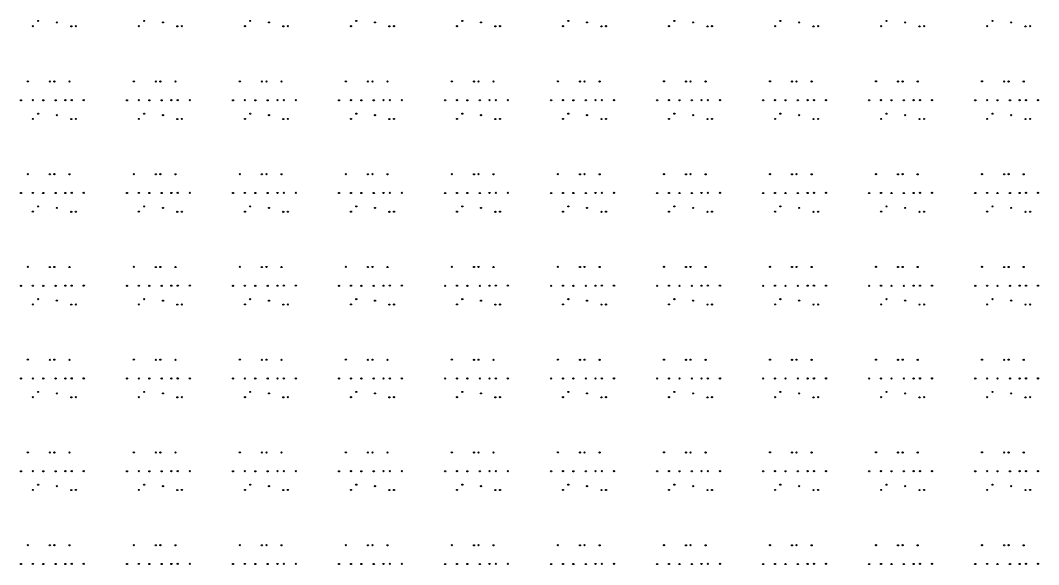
# Model space of a CAD drawing. Extents: x 50 to 173, y 50 to 173.
# Drawn here: x 53.8 to 110, y 80.4 to 110.5 of the extents above; entities that cross this region are included whole.
import ezdxf

# ---------------------------------------------------------------- set-up
doc = ezdxf.new("R2010")
doc.units = 0

msp = doc.modelspace()

# ---------------------------------------------------------------- linework, layer by layer
at = {"layer": 'PET'}
for centre in [(54.808, 110.457), (55.841, 110.375), (60.661, 110.457), (61.695, 110.375), (66.515, 110.457), (67.548, 110.375), (72.369, 110.457), (73.402, 110.375), (78.222, 110.457), (79.256, 110.375), (84.076, 110.457), (85.109, 110.375), (89.93, 110.457), (90.963, 110.375), (95.783, 110.457), (96.816, 110.375), (101.637, 110.457), (102.67, 110.375), (107.491, 110.457), (108.524, 110.375), (54.515, 110.168), (56.634, 110.158), (56.887, 110.167), (60.368, 110.168), (62.488, 110.158), (62.741, 110.167), (66.222, 110.168), (68.341, 110.158), (68.594, 110.167), (72.076, 110.168), (74.195, 110.158), (74.448, 110.167), (77.929, 110.168), (80.049, 110.158), (80.302, 110.167), (83.783, 110.168), (85.902, 110.158), (86.155, 110.167), (89.637, 110.168), (91.756, 110.158), (92.009, 110.167), (95.49, 110.168), (97.61, 110.158), (97.863, 110.167), (101.344, 110.168), (103.463, 110.158), (103.716, 110.167), (107.198, 110.168), (109.317, 110.158), (109.57, 110.167), (54.233, 107.118), (55.45, 107.111), (55.702, 107.115), (56.534, 107.111), (60.086, 107.118), (61.304, 107.111), (61.555, 107.115), (62.387, 107.111), (65.94, 107.118), (67.157, 107.111), (67.409, 107.115), (68.241, 107.111), (71.794, 107.118), (73.011, 107.111), (73.263, 107.115), (74.095, 107.111), (77.647, 107.118), (78.865, 107.111), (79.116, 107.115), (79.948, 107.111), (83.501, 107.118), (84.718, 107.111), (84.97, 107.115), (85.802, 107.111), (89.354, 107.118), (90.572, 107.111), (90.824, 107.115), (91.656, 107.111), (95.208, 107.118), (96.426, 107.111), (96.677, 107.115), (97.509, 107.111), (101.062, 107.118), (102.279, 107.111), (102.531, 107.115), (103.363, 107.111), (106.915, 107.118), (108.133, 107.111), (108.385, 107.115), (109.217, 107.111), (53.857, 106.074), (54.513, 106.078), (55.087, 106.074), (55.772, 106.074), (56.309, 106.078), (56.658, 106.082), (57.323, 106.082), (59.711, 106.074), (60.366, 106.078), (60.941, 106.074), (61.626, 106.074), (62.163, 106.078), (62.512, 106.082), (63.177, 106.082), (65.564, 106.074), (66.22, 106.078), (66.795, 106.074), (67.479, 106.074), (68.016, 106.078), (68.366, 106.082), (69.031, 106.082), (71.418, 106.074), (72.074, 106.078), (72.648, 106.074), (73.333, 106.074), (73.87, 106.078), (74.219, 106.082), (74.884, 106.082), (77.272, 106.074), (77.927, 106.078), (78.502, 106.074), (79.187, 106.074), (79.724, 106.078), (80.073, 106.082), (80.738, 106.082), (83.125, 106.074), (83.781, 106.078), (84.356, 106.074), (85.04, 106.074), (85.577, 106.078), (85.927, 106.082), (86.592, 106.082), (88.979, 106.074), (89.635, 106.078), (90.209, 106.074), (90.894, 106.074), (91.431, 106.078), (91.78, 106.082), (92.445, 106.082), (94.833, 106.074), (95.488, 106.078), (96.063, 106.074), (96.748, 106.074), (97.285, 106.078), (97.634, 106.082), (98.299, 106.082), (100.686, 106.074), (101.342, 106.078), (101.917, 106.074), (102.601, 106.074), (103.138, 106.078), (103.488, 106.082), (104.153, 106.082), (106.54, 106.074), (107.196, 106.078), (107.77, 106.074), (108.455, 106.074), (108.992, 106.078), (109.341, 106.082), (110.006, 106.082), (54.808, 105.335), (55.841, 105.253), (60.661, 105.335), (61.695, 105.253), (66.515, 105.335), (67.548, 105.253), (72.369, 105.335), (73.402, 105.253), (78.222, 105.335), (79.256, 105.253), (84.076, 105.335), (85.109, 105.253), (89.93, 105.335), (90.963, 105.253), (95.783, 105.335), (96.816, 105.253), (101.637, 105.335), (102.67, 105.253), (107.491, 105.335), (108.524, 105.253), (54.515, 105.046), (56.634, 105.036), (56.887, 105.045), (60.368, 105.046), (62.488, 105.036), (62.741, 105.045), (66.222, 105.046), (68.341, 105.036), (68.594, 105.045), (72.076, 105.046), (74.195, 105.036), (74.448, 105.045), (77.929, 105.046), (80.049, 105.036), (80.302, 105.045), (83.783, 105.046), (85.902, 105.036), (86.155, 105.045), (89.637, 105.046), (91.756, 105.036), (92.009, 105.045), (95.49, 105.046), (97.61, 105.036), (97.863, 105.045), (101.344, 105.046), (103.463, 105.036), (103.716, 105.045), (107.198, 105.046), (109.317, 105.036), (109.57, 105.045), (54.233, 101.996), (55.45, 101.989), (55.702, 101.993), (56.534, 101.989), (60.086, 101.996), (61.304, 101.989), (61.555, 101.993), (62.387, 101.989), (65.94, 101.996), (67.157, 101.989), (67.409, 101.993), (68.241, 101.989), (71.794, 101.996), (73.011, 101.989), (73.263, 101.993), (74.095, 101.989), (77.647, 101.996), (78.865, 101.989), (79.116, 101.993), (79.948, 101.989), (83.501, 101.996), (84.718, 101.989), (84.97, 101.993), (85.802, 101.989), (89.354, 101.996), (90.572, 101.989), (90.824, 101.993), (91.656, 101.989), (95.208, 101.996), (96.426, 101.989), (96.677, 101.993), (97.509, 101.989), (101.062, 101.996), (102.279, 101.989), (102.531, 101.993), (103.363, 101.989), (106.915, 101.996), (108.133, 101.989), (108.385, 101.993), (109.217, 101.989), (53.857, 100.952), (54.513, 100.956), (55.087, 100.952), (55.772, 100.952), (56.309, 100.956), (56.658, 100.96), (57.323, 100.96), (59.711, 100.952), (60.366, 100.956), (60.941, 100.952), (61.626, 100.952), (62.163, 100.956), (62.512, 100.96), (63.177, 100.96), (65.564, 100.952), (66.22, 100.956), (66.795, 100.952), (67.479, 100.952), (68.016, 100.956), (68.366, 100.96), (69.031, 100.96), (71.418, 100.952), (72.074, 100.956), (72.648, 100.952), (73.333, 100.952), (73.87, 100.956), (74.219, 100.96), (74.884, 100.96), (77.272, 100.952), (77.927, 100.956), (78.502, 100.952), (79.187, 100.952), (79.724, 100.956), (80.073, 100.96), (80.738, 100.96), (83.125, 100.952), (83.781, 100.956), (84.356, 100.952), (85.04, 100.952), (85.577, 100.956), (85.927, 100.96), (86.592, 100.96), (88.979, 100.952), (89.635, 100.956), (90.209, 100.952), (90.894, 100.952), (91.431, 100.956), (91.78, 100.96), (92.445, 100.96), (94.833, 100.952), (95.488, 100.956), (96.063, 100.952), (96.748, 100.952), (97.285, 100.956), (97.634, 100.96), (98.299, 100.96), (100.686, 100.952), (101.342, 100.956), (101.917, 100.952), (102.601, 100.952), (103.138, 100.956), (103.488, 100.96), (104.153, 100.96), (106.54, 100.952), (107.196, 100.956), (107.77, 100.952), (108.455, 100.952), (108.992, 100.956), (109.341, 100.96), (110.006, 100.96), (54.808, 100.213), (55.841, 100.131), (60.661, 100.213), (61.695, 100.131), (66.515, 100.213), (67.548, 100.131), (72.369, 100.213), (73.402, 100.131), (78.222, 100.213), (79.256, 100.131), (84.076, 100.213), (85.109, 100.131), (89.93, 100.213), (90.963, 100.131), (95.783, 100.213), (96.816, 100.131), (101.637, 100.213), (102.67, 100.131), (107.491, 100.213), (108.524, 100.131), (54.515, 99.924), (56.634, 99.914), (56.887, 99.923), (60.368, 99.924), (62.488, 99.914), (62.741, 99.923), (66.222, 99.924), (68.341, 99.914), (68.594, 99.923), (72.076, 99.924), (74.195, 99.914), (74.448, 99.923), (77.929, 99.924), (80.049, 99.914), (80.302, 99.923), (83.783, 99.924), (85.902, 99.914), (86.155, 99.923), (89.637, 99.924), (91.756, 99.914), (92.009, 99.923), (95.49, 99.924), (97.61, 99.914), (97.863, 99.923), (101.344, 99.924), (103.463, 99.914), (103.716, 99.923), (107.198, 99.924), (109.317, 99.914), (109.57, 99.923), (54.233, 96.874), (55.45, 96.867), (55.702, 96.871), (56.534, 96.867), (60.086, 96.874), (61.304, 96.867), (61.555, 96.871), (62.387, 96.867), (65.94, 96.874), (67.157, 96.867), (67.409, 96.871), (68.241, 96.867), (71.794, 96.874), (73.011, 96.867), (73.263, 96.871), (74.095, 96.867), (77.647, 96.874), (78.865, 96.867), (79.116, 96.871), (79.948, 96.867), (83.501, 96.874), (84.718, 96.867), (84.97, 96.871), (85.802, 96.867), (89.354, 96.874), (90.572, 96.867), (90.824, 96.871), (91.656, 96.867), (95.208, 96.874), (96.426, 96.867), (96.677, 96.871), (97.509, 96.867), (101.062, 96.874), (102.279, 96.867), (102.531, 96.871), (103.363, 96.867), (106.915, 96.874), (108.133, 96.867), (108.385, 96.871), (109.217, 96.867), (53.857, 95.83), (54.513, 95.834), (55.087, 95.83), (55.772, 95.83), (56.309, 95.834), (56.658, 95.838), (57.323, 95.838), (59.711, 95.83), (60.366, 95.834), (60.941, 95.83), (61.626, 95.83), (62.163, 95.834), (62.512, 95.838), (63.177, 95.838), (65.564, 95.83), (66.22, 95.834), (66.795, 95.83), (67.479, 95.83), (68.016, 95.834), (68.366, 95.838), (69.031, 95.838), (71.418, 95.83), (72.074, 95.834), (72.648, 95.83), (73.333, 95.83), (73.87, 95.834), (74.219, 95.838), (74.884, 95.838), (77.272, 95.83), (77.927, 95.834), (78.502, 95.83), (79.187, 95.83), (79.724, 95.834), (80.073, 95.838), (80.738, 95.838), (83.125, 95.83), (83.781, 95.834), (84.356, 95.83), (85.04, 95.83), (85.577, 95.834), (85.927, 95.838), (86.592, 95.838), (88.979, 95.83), (89.635, 95.834), (90.209, 95.83), (90.894, 95.83), (91.431, 95.834), (91.78, 95.838), (92.445, 95.838), (94.833, 95.83), (95.488, 95.834), (96.063, 95.83), (96.748, 95.83), (97.285, 95.834), (97.634, 95.838), (98.299, 95.838), (100.686, 95.83), (101.342, 95.834), (101.917, 95.83), (102.601, 95.83), (103.138, 95.834), (103.488, 95.838), (104.153, 95.838), (106.54, 95.83), (107.196, 95.834), (107.77, 95.83), (108.455, 95.83), (108.992, 95.834), (109.341, 95.838), (110.006, 95.838), (54.808, 95.091), (55.841, 95.009), (60.661, 95.091), (61.695, 95.009), (66.515, 95.091), (67.548, 95.009), (72.369, 95.091), (73.402, 95.009), (78.222, 95.091), (79.256, 95.009), (84.076, 95.091), (85.109, 95.009), (89.93, 95.091), (90.963, 95.009), (95.783, 95.091), (96.816, 95.009), (101.637, 95.091), (102.67, 95.009), (107.491, 95.091), (108.524, 95.009), (54.515, 94.802), (56.634, 94.792), (56.887, 94.801), (60.368, 94.802), (62.488, 94.792), (62.741, 94.801), (66.222, 94.802), (68.341, 94.792), (68.594, 94.801), (72.076, 94.802), (74.195, 94.792), (74.448, 94.801), (77.929, 94.802), (80.049, 94.792), (80.302, 94.801), (83.783, 94.802), (85.902, 94.792), (86.155, 94.801), (89.637, 94.802), (91.756, 94.792), (92.009, 94.801), (95.49, 94.802), (97.61, 94.792), (97.863, 94.801), (101.344, 94.802), (103.463, 94.792), (103.716, 94.801), (107.198, 94.802), (109.317, 94.792), (109.57, 94.801), (54.233, 91.752), (55.45, 91.745), (55.702, 91.749), (56.534, 91.745), (60.086, 91.752), (61.304, 91.745), (61.555, 91.749), (62.387, 91.745), (65.94, 91.752), (67.157, 91.745), (67.409, 91.749), (68.241, 91.745), (71.794, 91.752), (73.011, 91.745), (73.263, 91.749), (74.095, 91.745), (77.647, 91.752), (78.865, 91.745), (79.116, 91.749), (79.948, 91.745), (83.501, 91.752), (84.718, 91.745), (84.97, 91.749), (85.802, 91.745), (89.354, 91.752), (90.572, 91.745), (90.824, 91.749), (91.656, 91.745), (95.208, 91.752), (96.426, 91.745), (96.677, 91.749), (97.509, 91.745), (101.062, 91.752), (102.279, 91.745), (102.531, 91.749), (103.363, 91.745), (106.915, 91.752), (108.133, 91.745), (108.385, 91.749), (109.217, 91.745), (53.857, 90.708), (54.513, 90.712), (55.087, 90.708), (55.772, 90.708), (56.309, 90.712), (56.658, 90.716), (57.323, 90.716), (59.711, 90.708), (60.366, 90.712), (60.941, 90.708), (61.626, 90.708), (62.163, 90.712), (62.512, 90.716), (63.177, 90.716), (65.564, 90.708), (66.22, 90.712), (66.795, 90.708), (67.479, 90.708), (68.016, 90.712), (68.366, 90.716), (69.031, 90.716), (71.418, 90.708), (72.074, 90.712), (72.648, 90.708), (73.333, 90.708), (73.87, 90.712), (74.219, 90.716), (74.884, 90.716), (77.272, 90.708), (77.927, 90.712), (78.502, 90.708), (79.187, 90.708), (79.724, 90.712), (80.073, 90.716), (80.738, 90.716), (83.125, 90.708), (83.781, 90.712), (84.356, 90.708), (85.04, 90.708), (85.577, 90.712), (85.927, 90.716), (86.592, 90.716), (88.979, 90.708), (89.635, 90.712), (90.209, 90.708), (90.894, 90.708), (91.431, 90.712), (91.78, 90.716), (92.445, 90.716), (94.833, 90.708), (95.488, 90.712), (96.063, 90.708), (96.748, 90.708), (97.285, 90.712), (97.634, 90.716), (98.299, 90.716), (100.686, 90.708), (101.342, 90.712), (101.917, 90.708), (102.601, 90.708), (103.138, 90.712), (103.488, 90.716), (104.153, 90.716), (106.54, 90.708), (107.196, 90.712), (107.77, 90.708), (108.455, 90.708), (108.992, 90.712), (109.341, 90.716), (110.006, 90.716), (54.808, 89.969), (60.661, 89.969), (66.515, 89.969), (72.369, 89.969), (78.222, 89.969), (84.076, 89.969), (89.93, 89.969), (95.783, 89.969), (101.637, 89.969), (107.491, 89.969), (54.515, 89.68), (55.841, 89.887), (56.634, 89.67), (56.887, 89.679), (60.368, 89.68), (61.695, 89.887), (62.488, 89.67), (62.741, 89.679), (66.222, 89.68), (67.548, 89.887), (68.341, 89.67), (68.594, 89.679), (72.076, 89.68), (73.402, 89.887), (74.195, 89.67), (74.448, 89.679), (77.929, 89.68), (79.256, 89.887), (80.049, 89.67), (80.302, 89.679), (83.783, 89.68), (85.109, 89.887), (85.902, 89.67), (86.155, 89.679), (89.637, 89.68), (90.963, 89.887), (91.756, 89.67), (92.009, 89.679), (95.49, 89.68), (96.816, 89.887), (97.61, 89.67), (97.863, 89.679), (101.344, 89.68), (102.67, 89.887), (103.463, 89.67), (103.716, 89.679), (107.198, 89.68), (108.524, 89.887), (109.317, 89.67), (109.57, 89.679), (54.233, 86.63), (55.45, 86.623), (55.702, 86.627), (56.534, 86.623), (60.086, 86.63), (61.304, 86.623), (61.555, 86.627), (62.387, 86.623), (65.94, 86.63), (67.157, 86.623), (67.409, 86.627), (68.241, 86.623), (71.794, 86.63), (73.011, 86.623), (73.263, 86.627), (74.095, 86.623), (77.647, 86.63), (78.865, 86.623), (79.116, 86.627), (79.948, 86.623), (83.501, 86.63), (84.718, 86.623), (84.97, 86.627), (85.802, 86.623), (89.354, 86.63), (90.572, 86.623), (90.824, 86.627), (91.656, 86.623), (95.208, 86.63), (96.426, 86.623), (96.677, 86.627), (97.509, 86.623), (101.062, 86.63), (102.279, 86.623), (102.531, 86.627), (103.363, 86.623), (106.915, 86.63), (108.133, 86.623), (108.385, 86.627), (109.217, 86.623), (53.857, 85.586), (54.513, 85.59), (55.087, 85.586), (55.772, 85.586), (56.309, 85.59), (56.658, 85.594), (57.323, 85.594), (59.711, 85.586), (60.366, 85.59), (60.941, 85.586), (61.626, 85.586), (62.163, 85.59), (62.512, 85.594), (63.177, 85.594), (65.564, 85.586), (66.22, 85.59), (66.795, 85.586), (67.479, 85.586), (68.016, 85.59), (68.366, 85.594), (69.031, 85.594), (71.418, 85.586), (72.074, 85.59), (72.648, 85.586), (73.333, 85.586), (73.87, 85.59), (74.219, 85.594), (74.884, 85.594), (77.272, 85.586), (77.927, 85.59), (78.502, 85.586), (79.187, 85.586), (79.724, 85.59), (80.073, 85.594), (80.738, 85.594), (83.125, 85.586), (83.781, 85.59), (84.356, 85.586), (85.04, 85.586), (85.577, 85.59), (85.927, 85.594), (86.592, 85.594), (88.979, 85.586), (89.635, 85.59), (90.209, 85.586), (90.894, 85.586), (91.431, 85.59), (91.78, 85.594), (92.445, 85.594), (94.833, 85.586), (95.488, 85.59), (96.063, 85.586), (96.748, 85.586), (97.285, 85.59), (97.634, 85.594), (98.299, 85.594), (100.686, 85.586), (101.342, 85.59), (101.917, 85.586), (102.601, 85.586), (103.138, 85.59), (103.488, 85.594), (104.153, 85.594), (106.54, 85.586), (107.196, 85.59), (107.77, 85.586), (108.455, 85.586), (108.992, 85.59), (109.341, 85.594), (110.006, 85.594), (54.515, 84.558), (54.808, 84.847), (55.841, 84.765), (56.634, 84.548), (56.887, 84.557), (60.368, 84.558), (60.661, 84.847), (61.695, 84.765), (62.488, 84.548), (62.741, 84.557), (66.222, 84.558), (66.515, 84.847), (67.548, 84.765), (68.341, 84.548), (68.594, 84.557), (72.076, 84.558), (72.369, 84.847), (73.402, 84.765), (74.195, 84.548), (74.448, 84.557), (77.929, 84.558), (78.222, 84.847), (79.256, 84.765), (80.049, 84.548), (80.302, 84.557), (83.783, 84.558), (84.076, 84.847), (85.109, 84.765), (85.902, 84.548), (86.155, 84.557), (89.637, 84.558), (89.93, 84.847), (90.963, 84.765), (91.756, 84.548), (92.009, 84.557), (95.49, 84.558), (95.783, 84.847), (96.816, 84.765), (97.61, 84.548), (97.863, 84.557), (101.344, 84.558), (101.637, 84.847), (102.67, 84.765), (103.463, 84.548), (103.716, 84.557), (107.198, 84.558), (107.491, 84.847), (108.524, 84.765), (109.317, 84.548), (109.57, 84.557), (54.233, 81.508), (60.086, 81.508), (65.94, 81.508), (71.794, 81.508), (77.647, 81.508), (83.501, 81.508), (89.354, 81.508), (95.208, 81.508), (101.062, 81.508), (106.915, 81.508), (55.45, 81.501), (55.702, 81.505), (56.534, 81.501), (61.304, 81.501), (61.555, 81.505), (62.387, 81.501), (67.157, 81.501), (67.409, 81.505), (68.241, 81.501), (73.011, 81.501), (73.263, 81.505), (74.095, 81.501), (78.865, 81.501), (79.116, 81.505), (79.948, 81.501), (84.718, 81.501), (84.97, 81.505), (85.802, 81.501), (90.572, 81.501), (90.824, 81.505), (91.656, 81.501), (96.426, 81.501), (96.677, 81.505), (97.509, 81.501), (102.279, 81.501), (102.531, 81.505), (103.363, 81.501), (108.133, 81.501), (108.385, 81.505), (109.217, 81.501), (53.857, 80.464), (54.513, 80.468), (55.087, 80.464), (55.772, 80.464), (56.309, 80.468), (56.658, 80.472), (57.323, 80.472), (59.711, 80.464), (60.366, 80.468), (60.941, 80.464), (61.626, 80.464), (62.163, 80.468), (62.512, 80.472), (63.177, 80.472), (65.564, 80.464), (66.22, 80.468), (66.795, 80.464), (67.479, 80.464), (68.016, 80.468), (68.366, 80.472), (69.031, 80.472), (71.418, 80.464), (72.074, 80.468), (72.648, 80.464), (73.333, 80.464), (73.87, 80.468), (74.219, 80.472), (74.884, 80.472), (77.272, 80.464), (77.927, 80.468), (78.502, 80.464), (79.187, 80.464), (79.724, 80.468), (80.073, 80.472), (80.738, 80.472), (83.125, 80.464), (83.781, 80.468), (84.356, 80.464), (85.04, 80.464), (85.577, 80.468), (85.927, 80.472), (86.592, 80.472), (88.979, 80.464), (89.635, 80.468), (90.209, 80.464), (90.894, 80.464), (91.431, 80.468), (91.78, 80.472), (92.445, 80.472), (94.833, 80.464), (95.488, 80.468), (96.063, 80.464), (96.748, 80.464), (97.285, 80.468), (97.634, 80.472), (98.299, 80.472), (100.686, 80.464), (101.342, 80.468), (101.917, 80.464), (102.601, 80.464), (103.138, 80.468), (103.488, 80.472), (104.153, 80.472), (106.54, 80.464), (107.196, 80.468), (107.77, 80.464), (108.455, 80.464), (108.992, 80.468), (109.341, 80.472), (110.006, 80.472)]:
    msp.add_circle(centre, 0.005, dxfattribs=at)
at = {"layer": 'V6'}
for centre, radius in [((54.515, 110.168), 0.0317), ((54.808, 110.457), 0.0317), ((55.841, 110.375), 0.0317), ((56.634, 110.158), 0.0317), ((56.887, 110.167), 0.0317), ((60.368, 110.168), 0.0317), ((60.661, 110.457), 0.0317), ((61.695, 110.375), 0.0317), ((62.488, 110.158), 0.0317), ((62.741, 110.167), 0.0317), ((66.222, 110.168), 0.0317), ((66.515, 110.457), 0.0317), ((67.548, 110.375), 0.0317), ((68.341, 110.158), 0.0317), ((68.594, 110.167), 0.0317), ((72.076, 110.168), 0.0317), ((72.369, 110.457), 0.0317), ((73.402, 110.375), 0.0317), ((74.195, 110.158), 0.0317), ((74.448, 110.167), 0.0317), ((77.929, 110.168), 0.0317), ((78.222, 110.457), 0.0317), ((79.256, 110.375), 0.0317), ((80.049, 110.158), 0.0317), ((80.302, 110.167), 0.0317), ((83.783, 110.168), 0.0317), ((84.076, 110.457), 0.0317), ((85.109, 110.375), 0.0317), ((85.902, 110.158), 0.0317), ((86.155, 110.167), 0.0317), ((89.637, 110.168), 0.0317), ((89.93, 110.457), 0.0317), ((90.963, 110.375), 0.0317), ((91.756, 110.158), 0.0317), ((92.009, 110.167), 0.0317), ((95.49, 110.168), 0.0317), ((95.783, 110.457), 0.0317), ((96.816, 110.375), 0.0317), ((97.61, 110.158), 0.0317), ((97.863, 110.167), 0.0317), ((101.344, 110.168), 0.0317), ((101.637, 110.457), 0.0317), ((102.67, 110.375), 0.0317), ((103.463, 110.158), 0.0317), ((103.716, 110.167), 0.0317), ((107.198, 110.168), 0.0317), ((107.491, 110.457), 0.0317), ((108.524, 110.375), 0.0317), ((109.317, 110.158), 0.0317), ((109.57, 110.167), 0.0317), ((54.233, 107.118), 0.0317), ((55.45, 107.111), 0.0317), ((55.702, 107.115), 0.0317), ((56.534, 107.111), 0.0317), ((60.086, 107.118), 0.0317), ((61.304, 107.111), 0.0317), ((61.555, 107.115), 0.0317), ((62.387, 107.111), 0.0317), ((65.94, 107.118), 0.0317), ((67.157, 107.111), 0.0317), ((67.409, 107.115), 0.0317), ((68.241, 107.111), 0.0317), ((71.794, 107.118), 0.0317), ((73.011, 107.111), 0.0317), ((73.263, 107.115), 0.0317), ((74.095, 107.111), 0.0317), ((77.647, 107.118), 0.0317), ((78.865, 107.111), 0.0317), ((79.116, 107.115), 0.0317), ((79.948, 107.111), 0.0317), ((83.501, 107.118), 0.0317), ((84.718, 107.111), 0.0317), ((84.97, 107.115), 0.0317), ((85.802, 107.111), 0.0317), ((89.354, 107.118), 0.0317), ((90.572, 107.111), 0.0317), ((90.824, 107.115), 0.0317), ((91.656, 107.111), 0.0317), ((95.208, 107.118), 0.0317), ((96.426, 107.111), 0.0317), ((96.677, 107.115), 0.0317), ((97.509, 107.111), 0.0317), ((101.062, 107.118), 0.0317), ((102.279, 107.111), 0.0317), ((102.531, 107.115), 0.0317), ((103.363, 107.111), 0.0317), ((106.915, 107.118), 0.0317), ((108.133, 107.111), 0.0317), ((108.385, 107.115), 0.0317), ((109.217, 107.111), 0.0317), ((53.857, 106.074), 0.0333), ((54.513, 106.078), 0.0333), ((55.087, 106.074), 0.0333), ((55.772, 106.074), 0.0333), ((56.309, 106.078), 0.0333), ((56.658, 106.082), 0.0333), ((57.323, 106.082), 0.0333), ((59.711, 106.074), 0.0333), ((60.366, 106.078), 0.0333), ((60.941, 106.074), 0.0333), ((61.626, 106.074), 0.0333), ((62.163, 106.078), 0.0333), ((62.512, 106.082), 0.0333), ((63.177, 106.082), 0.0333), ((65.564, 106.074), 0.0333), ((66.22, 106.078), 0.0333), ((66.795, 106.074), 0.0333), ((67.479, 106.074), 0.0333), ((68.016, 106.078), 0.0333), ((68.366, 106.082), 0.0333), ((69.031, 106.082), 0.0333), ((71.418, 106.074), 0.0333), ((72.074, 106.078), 0.0333), ((72.648, 106.074), 0.0333), ((73.333, 106.074), 0.0333), ((73.87, 106.078), 0.0333), ((74.219, 106.082), 0.0333), ((74.884, 106.082), 0.0333), ((77.272, 106.074), 0.0333), ((77.927, 106.078), 0.0333), ((78.502, 106.074), 0.0333), ((79.187, 106.074), 0.0333), ((79.724, 106.078), 0.0333), ((80.073, 106.082), 0.0333), ((80.738, 106.082), 0.0333), ((83.125, 106.074), 0.0333), ((83.781, 106.078), 0.0333), ((84.356, 106.074), 0.0333), ((85.04, 106.074), 0.0333), ((85.577, 106.078), 0.0333), ((85.927, 106.082), 0.0333), ((86.592, 106.082), 0.0333), ((88.979, 106.074), 0.0333), ((89.635, 106.078), 0.0333), ((90.209, 106.074), 0.0333), ((90.894, 106.074), 0.0333), ((91.431, 106.078), 0.0333), ((91.78, 106.082), 0.0333), ((92.445, 106.082), 0.0333), ((94.833, 106.074), 0.0333), ((95.488, 106.078), 0.0333), ((96.063, 106.074), 0.0333), ((96.748, 106.074), 0.0333), ((97.285, 106.078), 0.0333), ((97.634, 106.082), 0.0333), ((98.299, 106.082), 0.0333), ((100.686, 106.074), 0.0333), ((101.342, 106.078), 0.0333), ((101.917, 106.074), 0.0333), ((102.601, 106.074), 0.0333), ((103.138, 106.078), 0.0333), ((103.488, 106.082), 0.0333), ((104.153, 106.082), 0.0333), ((106.54, 106.074), 0.0333), ((107.196, 106.078), 0.0333), ((107.77, 106.074), 0.0333), ((108.455, 106.074), 0.0333), ((108.992, 106.078), 0.0333), ((109.341, 106.082), 0.0333), ((110.006, 106.082), 0.0333), ((54.808, 105.335), 0.0317), ((55.841, 105.253), 0.0317), ((60.661, 105.335), 0.0317), ((61.695, 105.253), 0.0317), ((66.515, 105.335), 0.0317), ((67.548, 105.253), 0.0317), ((72.369, 105.335), 0.0317), ((73.402, 105.253), 0.0317), ((78.222, 105.335), 0.0317), ((79.256, 105.253), 0.0317), ((84.076, 105.335), 0.0317), ((85.109, 105.253), 0.0317), ((89.93, 105.335), 0.0317), ((90.963, 105.253), 0.0317), ((95.783, 105.335), 0.0317), ((96.816, 105.253), 0.0317), ((101.637, 105.335), 0.0317), ((102.67, 105.253), 0.0317), ((107.491, 105.335), 0.0317), ((108.524, 105.253), 0.0317), ((54.515, 105.046), 0.0317), ((56.634, 105.036), 0.0317), ((56.887, 105.045), 0.0317), ((60.368, 105.046), 0.0317), ((62.488, 105.036), 0.0317), ((62.741, 105.045), 0.0317), ((66.222, 105.046), 0.0317), ((68.341, 105.036), 0.0317), ((68.594, 105.045), 0.0317), ((72.076, 105.046), 0.0317), ((74.195, 105.036), 0.0317), ((74.448, 105.045), 0.0317), ((77.929, 105.046), 0.0317), ((80.049, 105.036), 0.0317), ((80.302, 105.045), 0.0317), ((83.783, 105.046), 0.0317), ((85.902, 105.036), 0.0317), ((86.155, 105.045), 0.0317), ((89.637, 105.046), 0.0317), ((91.756, 105.036), 0.0317), ((92.009, 105.045), 0.0317), ((95.49, 105.046), 0.0317), ((97.61, 105.036), 0.0317), ((97.863, 105.045), 0.0317), ((101.344, 105.046), 0.0317), ((103.463, 105.036), 0.0317), ((103.716, 105.045), 0.0317), ((107.198, 105.046), 0.0317), ((109.317, 105.036), 0.0317), ((109.57, 105.045), 0.0317), ((54.233, 101.996), 0.0317), ((55.45, 101.989), 0.0317), ((55.702, 101.993), 0.0317), ((56.534, 101.989), 0.0317), ((60.086, 101.996), 0.0317), ((61.304, 101.989), 0.0317), ((61.555, 101.993), 0.0317), ((62.387, 101.989), 0.0317), ((65.94, 101.996), 0.0317), ((67.157, 101.989), 0.0317), ((67.409, 101.993), 0.0317), ((68.241, 101.989), 0.0317), ((71.794, 101.996), 0.0317), ((73.011, 101.989), 0.0317), ((73.263, 101.993), 0.0317), ((74.095, 101.989), 0.0317), ((77.647, 101.996), 0.0317), ((78.865, 101.989), 0.0317), ((79.116, 101.993), 0.0317), ((79.948, 101.989), 0.0317), ((83.501, 101.996), 0.0317), ((84.718, 101.989), 0.0317), ((84.97, 101.993), 0.0317), ((85.802, 101.989), 0.0317), ((89.354, 101.996), 0.0317), ((90.572, 101.989), 0.0317), ((90.824, 101.993), 0.0317), ((91.656, 101.989), 0.0317), ((95.208, 101.996), 0.0317), ((96.426, 101.989), 0.0317), ((96.677, 101.993), 0.0317), ((97.509, 101.989), 0.0317), ((101.062, 101.996), 0.0317), ((102.279, 101.989), 0.0317), ((102.531, 101.993), 0.0317), ((103.363, 101.989), 0.0317), ((106.915, 101.996), 0.0317), ((108.133, 101.989), 0.0317), ((108.385, 101.993), 0.0317), ((109.217, 101.989), 0.0317), ((53.857, 100.952), 0.0333), ((54.513, 100.956), 0.0333), ((55.087, 100.952), 0.0333), ((55.772, 100.952), 0.0333), ((56.309, 100.956), 0.0333), ((56.658, 100.96), 0.0333), ((57.323, 100.96), 0.0333), ((59.711, 100.952), 0.0333), ((60.366, 100.956), 0.0333), ((60.941, 100.952), 0.0333), ((61.626, 100.952), 0.0333), ((62.163, 100.956), 0.0333), ((62.512, 100.96), 0.0333), ((63.177, 100.96), 0.0333), ((65.564, 100.952), 0.0333), ((66.22, 100.956), 0.0333), ((66.795, 100.952), 0.0333), ((67.479, 100.952), 0.0333), ((68.016, 100.956), 0.0333), ((68.366, 100.96), 0.0333), ((69.031, 100.96), 0.0333), ((71.418, 100.952), 0.0333), ((72.074, 100.956), 0.0333), ((72.648, 100.952), 0.0333), ((73.333, 100.952), 0.0333), ((73.87, 100.956), 0.0333), ((74.219, 100.96), 0.0333), ((74.884, 100.96), 0.0333), ((77.272, 100.952), 0.0333), ((77.927, 100.956), 0.0333), ((78.502, 100.952), 0.0333), ((79.187, 100.952), 0.0333), ((79.724, 100.956), 0.0333), ((80.073, 100.96), 0.0333), ((80.738, 100.96), 0.0333), ((83.125, 100.952), 0.0333), ((83.781, 100.956), 0.0333), ((84.356, 100.952), 0.0333), ((85.04, 100.952), 0.0333), ((85.577, 100.956), 0.0333), ((85.927, 100.96), 0.0333), ((86.592, 100.96), 0.0333), ((88.979, 100.952), 0.0333), ((89.635, 100.956), 0.0333), ((90.209, 100.952), 0.0333), ((90.894, 100.952), 0.0333), ((91.431, 100.956), 0.0333), ((91.78, 100.96), 0.0333), ((92.445, 100.96), 0.0333), ((94.833, 100.952), 0.0333), ((95.488, 100.956), 0.0333), ((96.063, 100.952), 0.0333), ((96.748, 100.952), 0.0333), ((97.285, 100.956), 0.0333), ((97.634, 100.96), 0.0333), ((98.299, 100.96), 0.0333), ((100.686, 100.952), 0.0333), ((101.342, 100.956), 0.0333), ((101.917, 100.952), 0.0333), ((102.601, 100.952), 0.0333), ((103.138, 100.956), 0.0333), ((103.488, 100.96), 0.0333), ((104.153, 100.96), 0.0333), ((106.54, 100.952), 0.0333), ((107.196, 100.956), 0.0333), ((107.77, 100.952), 0.0333), ((108.455, 100.952), 0.0333), ((108.992, 100.956), 0.0333), ((109.341, 100.96), 0.0333), ((110.006, 100.96), 0.0333), ((54.808, 100.213), 0.0317), ((55.841, 100.131), 0.0317), ((60.661, 100.213), 0.0317), ((61.695, 100.131), 0.0317), ((66.515, 100.213), 0.0317), ((67.548, 100.131), 0.0317), ((72.369, 100.213), 0.0317), ((73.402, 100.131), 0.0317), ((78.222, 100.213), 0.0317), ((79.256, 100.131), 0.0317), ((84.076, 100.213), 0.0317), ((85.109, 100.131), 0.0317), ((89.93, 100.213), 0.0317), ((90.963, 100.131), 0.0317), ((95.783, 100.213), 0.0317), ((96.816, 100.131), 0.0317), ((101.637, 100.213), 0.0317), ((102.67, 100.131), 0.0317), ((107.491, 100.213), 0.0317), ((108.524, 100.131), 0.0317), ((54.515, 99.924), 0.0317), ((56.634, 99.914), 0.0317), ((56.887, 99.923), 0.0317), ((60.368, 99.924), 0.0317), ((62.488, 99.914), 0.0317), ((62.741, 99.923), 0.0317), ((66.222, 99.924), 0.0317), ((68.341, 99.914), 0.0317), ((68.594, 99.923), 0.0317), ((72.076, 99.924), 0.0317), ((74.195, 99.914), 0.0317), ((74.448, 99.923), 0.0317), ((77.929, 99.924), 0.0317), ((80.049, 99.914), 0.0317), ((80.302, 99.923), 0.0317), ((83.783, 99.924), 0.0317), ((85.902, 99.914), 0.0317), ((86.155, 99.923), 0.0317), ((89.637, 99.924), 0.0317), ((91.756, 99.914), 0.0317), ((92.009, 99.923), 0.0317), ((95.49, 99.924), 0.0317), ((97.61, 99.914), 0.0317), ((97.863, 99.923), 0.0317), ((101.344, 99.924), 0.0317), ((103.463, 99.914), 0.0317), ((103.716, 99.923), 0.0317), ((107.198, 99.924), 0.0317), ((109.317, 99.914), 0.0317), ((109.57, 99.923), 0.0317), ((54.233, 96.874), 0.0317), ((55.45, 96.867), 0.0317), ((55.702, 96.871), 0.0317), ((56.534, 96.867), 0.0317), ((60.086, 96.874), 0.0317), ((61.304, 96.867), 0.0317), ((61.555, 96.871), 0.0317), ((62.387, 96.867), 0.0317), ((65.94, 96.874), 0.0317), ((67.157, 96.867), 0.0317), ((67.409, 96.871), 0.0317), ((68.241, 96.867), 0.0317), ((71.794, 96.874), 0.0317), ((73.011, 96.867), 0.0317), ((73.263, 96.871), 0.0317), ((74.095, 96.867), 0.0317), ((77.647, 96.874), 0.0317), ((78.865, 96.867), 0.0317), ((79.116, 96.871), 0.0317), ((79.948, 96.867), 0.0317), ((83.501, 96.874), 0.0317), ((84.718, 96.867), 0.0317), ((84.97, 96.871), 0.0317), ((85.802, 96.867), 0.0317), ((89.354, 96.874), 0.0317), ((90.572, 96.867), 0.0317), ((90.824, 96.871), 0.0317), ((91.656, 96.867), 0.0317), ((95.208, 96.874), 0.0317), ((96.426, 96.867), 0.0317), ((96.677, 96.871), 0.0317), ((97.509, 96.867), 0.0317), ((101.062, 96.874), 0.0317), ((102.279, 96.867), 0.0317), ((102.531, 96.871), 0.0317), ((103.363, 96.867), 0.0317), ((106.915, 96.874), 0.0317), ((108.133, 96.867), 0.0317), ((108.385, 96.871), 0.0317), ((109.217, 96.867), 0.0317), ((53.857, 95.83), 0.0333), ((54.513, 95.834), 0.0333), ((55.087, 95.83), 0.0333), ((55.772, 95.83), 0.0333), ((56.309, 95.834), 0.0333), ((56.658, 95.838), 0.0333), ((57.323, 95.838), 0.0333), ((59.711, 95.83), 0.0333), ((60.366, 95.834), 0.0333), ((60.941, 95.83), 0.0333), ((61.626, 95.83), 0.0333), ((62.163, 95.834), 0.0333), ((62.512, 95.838), 0.0333), ((63.177, 95.838), 0.0333), ((65.564, 95.83), 0.0333), ((66.22, 95.834), 0.0333), ((66.795, 95.83), 0.0333), ((67.479, 95.83), 0.0333), ((68.016, 95.834), 0.0333), ((68.366, 95.838), 0.0333), ((69.031, 95.838), 0.0333), ((71.418, 95.83), 0.0333), ((72.074, 95.834), 0.0333), ((72.648, 95.83), 0.0333), ((73.333, 95.83), 0.0333), ((73.87, 95.834), 0.0333), ((74.219, 95.838), 0.0333), ((74.884, 95.838), 0.0333), ((77.272, 95.83), 0.0333), ((77.927, 95.834), 0.0333), ((78.502, 95.83), 0.0333), ((79.187, 95.83), 0.0333), ((79.724, 95.834), 0.0333), ((80.073, 95.838), 0.0333), ((80.738, 95.838), 0.0333), ((83.125, 95.83), 0.0333), ((83.781, 95.834), 0.0333), ((84.356, 95.83), 0.0333), ((85.04, 95.83), 0.0333), ((85.577, 95.834), 0.0333), ((85.927, 95.838), 0.0333), ((86.592, 95.838), 0.0333), ((88.979, 95.83), 0.0333), ((89.635, 95.834), 0.0333), ((90.209, 95.83), 0.0333), ((90.894, 95.83), 0.0333), ((91.431, 95.834), 0.0333), ((91.78, 95.838), 0.0333), ((92.445, 95.838), 0.0333), ((94.833, 95.83), 0.0333), ((95.488, 95.834), 0.0333), ((96.063, 95.83), 0.0333), ((96.748, 95.83), 0.0333), ((97.285, 95.834), 0.0333), ((97.634, 95.838), 0.0333), ((98.299, 95.838), 0.0333), ((100.686, 95.83), 0.0333), ((101.342, 95.834), 0.0333), ((101.917, 95.83), 0.0333), ((102.601, 95.83), 0.0333), ((103.138, 95.834), 0.0333), ((103.488, 95.838), 0.0333), ((104.153, 95.838), 0.0333), ((106.54, 95.83), 0.0333), ((107.196, 95.834), 0.0333), ((107.77, 95.83), 0.0333), ((108.455, 95.83), 0.0333), ((108.992, 95.834), 0.0333), ((109.341, 95.838), 0.0333), ((110.006, 95.838), 0.0333), ((54.808, 95.091), 0.0317), ((55.841, 95.009), 0.0317), ((60.661, 95.091), 0.0317), ((61.695, 95.009), 0.0317), ((66.515, 95.091), 0.0317), ((67.548, 95.009), 0.0317), ((72.369, 95.091), 0.0317), ((73.402, 95.009), 0.0317), ((78.222, 95.091), 0.0317), ((79.256, 95.009), 0.0317), ((84.076, 95.091), 0.0317), ((85.109, 95.009), 0.0317), ((89.93, 95.091), 0.0317), ((90.963, 95.009), 0.0317), ((95.783, 95.091), 0.0317), ((96.816, 95.009), 0.0317), ((101.637, 95.091), 0.0317), ((102.67, 95.009), 0.0317), ((107.491, 95.091), 0.0317), ((108.524, 95.009), 0.0317), ((54.515, 94.802), 0.0317), ((56.634, 94.792), 0.0317), ((56.887, 94.801), 0.0317), ((60.368, 94.802), 0.0317), ((62.488, 94.792), 0.0317), ((62.741, 94.801), 0.0317), ((66.222, 94.802), 0.0317), ((68.341, 94.792), 0.0317), ((68.594, 94.801), 0.0317), ((72.076, 94.802), 0.0317), ((74.195, 94.792), 0.0317), ((74.448, 94.801), 0.0317), ((77.929, 94.802), 0.0317), ((80.049, 94.792), 0.0317), ((80.302, 94.801), 0.0317), ((83.783, 94.802), 0.0317), ((85.902, 94.792), 0.0317), ((86.155, 94.801), 0.0317), ((89.637, 94.802), 0.0317), ((91.756, 94.792), 0.0317), ((92.009, 94.801), 0.0317), ((95.49, 94.802), 0.0317), ((97.61, 94.792), 0.0317), ((97.863, 94.801), 0.0317), ((101.344, 94.802), 0.0317), ((103.463, 94.792), 0.0317), ((103.716, 94.801), 0.0317), ((107.198, 94.802), 0.0317), ((109.317, 94.792), 0.0317), ((109.57, 94.801), 0.0317), ((54.233, 91.752), 0.0317), ((55.45, 91.745), 0.0317), ((55.702, 91.749), 0.0317), ((56.534, 91.745), 0.0317), ((60.086, 91.752), 0.0317), ((61.304, 91.745), 0.0317), ((61.555, 91.749), 0.0317), ((62.387, 91.745), 0.0317), ((65.94, 91.752), 0.0317), ((67.157, 91.745), 0.0317), ((67.409, 91.749), 0.0317), ((68.241, 91.745), 0.0317), ((71.794, 91.752), 0.0317), ((73.011, 91.745), 0.0317), ((73.263, 91.749), 0.0317), ((74.095, 91.745), 0.0317), ((77.647, 91.752), 0.0317), ((78.865, 91.745), 0.0317), ((79.116, 91.749), 0.0317), ((79.948, 91.745), 0.0317), ((83.501, 91.752), 0.0317), ((84.718, 91.745), 0.0317), ((84.97, 91.749), 0.0317), ((85.802, 91.745), 0.0317), ((89.354, 91.752), 0.0317), ((90.572, 91.745), 0.0317), ((90.824, 91.749), 0.0317), ((91.656, 91.745), 0.0317), ((95.208, 91.752), 0.0317), ((96.426, 91.745), 0.0317), ((96.677, 91.749), 0.0317), ((97.509, 91.745), 0.0317), ((101.062, 91.752), 0.0317), ((102.279, 91.745), 0.0317), ((102.531, 91.749), 0.0317), ((103.363, 91.745), 0.0317), ((106.915, 91.752), 0.0317), ((108.133, 91.745), 0.0317), ((108.385, 91.749), 0.0317), ((109.217, 91.745), 0.0317), ((53.857, 90.708), 0.0333), ((54.513, 90.712), 0.0333), ((55.087, 90.708), 0.0333), ((55.772, 90.708), 0.0333), ((56.309, 90.712), 0.0333), ((56.658, 90.716), 0.0333), ((57.323, 90.716), 0.0333), ((59.711, 90.708), 0.0333), ((60.366, 90.712), 0.0333), ((60.941, 90.708), 0.0333), ((61.626, 90.708), 0.0333), ((62.163, 90.712), 0.0333), ((62.512, 90.716), 0.0333), ((63.177, 90.716), 0.0333), ((65.564, 90.708), 0.0333), ((66.22, 90.712), 0.0333), ((66.795, 90.708), 0.0333), ((67.479, 90.708), 0.0333), ((68.016, 90.712), 0.0333), ((68.366, 90.716), 0.0333), ((69.031, 90.716), 0.0333), ((71.418, 90.708), 0.0333), ((72.074, 90.712), 0.0333), ((72.648, 90.708), 0.0333), ((73.333, 90.708), 0.0333), ((73.87, 90.712), 0.0333), ((74.219, 90.716), 0.0333), ((74.884, 90.716), 0.0333), ((77.272, 90.708), 0.0333), ((77.927, 90.712), 0.0333), ((78.502, 90.708), 0.0333), ((79.187, 90.708), 0.0333), ((79.724, 90.712), 0.0333), ((80.073, 90.716), 0.0333), ((80.738, 90.716), 0.0333), ((83.125, 90.708), 0.0333), ((83.781, 90.712), 0.0333), ((84.356, 90.708), 0.0333), ((85.04, 90.708), 0.0333), ((85.577, 90.712), 0.0333), ((85.927, 90.716), 0.0333), ((86.592, 90.716), 0.0333), ((88.979, 90.708), 0.0333), ((89.635, 90.712), 0.0333), ((90.209, 90.708), 0.0333), ((90.894, 90.708), 0.0333), ((91.431, 90.712), 0.0333), ((91.78, 90.716), 0.0333), ((92.445, 90.716), 0.0333), ((94.833, 90.708), 0.0333), ((95.488, 90.712), 0.0333), ((96.063, 90.708), 0.0333), ((96.748, 90.708), 0.0333), ((97.285, 90.712), 0.0333), ((97.634, 90.716), 0.0333), ((98.299, 90.716), 0.0333), ((100.686, 90.708), 0.0333), ((101.342, 90.712), 0.0333), ((101.917, 90.708), 0.0333), ((102.601, 90.708), 0.0333), ((103.138, 90.712), 0.0333), ((103.488, 90.716), 0.0333), ((104.153, 90.716), 0.0333), ((106.54, 90.708), 0.0333), ((107.196, 90.712), 0.0333), ((107.77, 90.708), 0.0333), ((108.455, 90.708), 0.0333), ((108.992, 90.712), 0.0333), ((109.341, 90.716), 0.0333), ((110.006, 90.716), 0.0333), ((54.808, 89.969), 0.0317), ((60.661, 89.969), 0.0317), ((66.515, 89.969), 0.0317), ((72.369, 89.969), 0.0317), ((78.222, 89.969), 0.0317), ((84.076, 89.969), 0.0317), ((89.93, 89.969), 0.0317), ((95.783, 89.969), 0.0317), ((101.637, 89.969), 0.0317), ((107.491, 89.969), 0.0317), ((54.515, 89.68), 0.0317), ((55.841, 89.887), 0.0317), ((56.634, 89.67), 0.0317), ((56.887, 89.679), 0.0317), ((60.368, 89.68), 0.0317), ((61.695, 89.887), 0.0317), ((62.488, 89.67), 0.0317), ((62.741, 89.679), 0.0317), ((66.222, 89.68), 0.0317), ((67.548, 89.887), 0.0317), ((68.341, 89.67), 0.0317), ((68.594, 89.679), 0.0317), ((72.076, 89.68), 0.0317), ((73.402, 89.887), 0.0317), ((74.195, 89.67), 0.0317), ((74.448, 89.679), 0.0317), ((77.929, 89.68), 0.0317), ((79.256, 89.887), 0.0317), ((80.049, 89.67), 0.0317), ((80.302, 89.679), 0.0317), ((83.783, 89.68), 0.0317), ((85.109, 89.887), 0.0317), ((85.902, 89.67), 0.0317), ((86.155, 89.679), 0.0317), ((89.637, 89.68), 0.0317), ((90.963, 89.887), 0.0317), ((91.756, 89.67), 0.0317), ((92.009, 89.679), 0.0317), ((95.49, 89.68), 0.0317), ((96.816, 89.887), 0.0317), ((97.61, 89.67), 0.0317), ((97.863, 89.679), 0.0317), ((101.344, 89.68), 0.0317), ((102.67, 89.887), 0.0317), ((103.463, 89.67), 0.0317), ((103.716, 89.679), 0.0317), ((107.198, 89.68), 0.0317), ((108.524, 89.887), 0.0317), ((109.317, 89.67), 0.0317), ((109.57, 89.679), 0.0317), ((54.233, 86.63), 0.0317), ((55.45, 86.623), 0.0317), ((55.702, 86.627), 0.0317), ((56.534, 86.623), 0.0317), ((60.086, 86.63), 0.0317), ((61.304, 86.623), 0.0317), ((61.555, 86.627), 0.0317), ((62.387, 86.623), 0.0317), ((65.94, 86.63), 0.0317), ((67.157, 86.623), 0.0317), ((67.409, 86.627), 0.0317), ((68.241, 86.623), 0.0317), ((71.794, 86.63), 0.0317), ((73.011, 86.623), 0.0317), ((73.263, 86.627), 0.0317), ((74.095, 86.623), 0.0317), ((77.647, 86.63), 0.0317), ((78.865, 86.623), 0.0317), ((79.116, 86.627), 0.0317), ((79.948, 86.623), 0.0317), ((83.501, 86.63), 0.0317), ((84.718, 86.623), 0.0317), ((84.97, 86.627), 0.0317), ((85.802, 86.623), 0.0317), ((89.354, 86.63), 0.0317), ((90.572, 86.623), 0.0317), ((90.824, 86.627), 0.0317), ((91.656, 86.623), 0.0317), ((95.208, 86.63), 0.0317), ((96.426, 86.623), 0.0317), ((96.677, 86.627), 0.0317), ((97.509, 86.623), 0.0317), ((101.062, 86.63), 0.0317), ((102.279, 86.623), 0.0317), ((102.531, 86.627), 0.0317), ((103.363, 86.623), 0.0317), ((106.915, 86.63), 0.0317), ((108.133, 86.623), 0.0317), ((108.385, 86.627), 0.0317), ((109.217, 86.623), 0.0317), ((53.857, 85.586), 0.0333), ((54.513, 85.59), 0.0333), ((55.087, 85.586), 0.0333), ((55.772, 85.586), 0.0333), ((56.309, 85.59), 0.0333), ((56.658, 85.594), 0.0333), ((57.323, 85.594), 0.0333), ((59.711, 85.586), 0.0333), ((60.366, 85.59), 0.0333), ((60.941, 85.586), 0.0333), ((61.626, 85.586), 0.0333), ((62.163, 85.59), 0.0333), ((62.512, 85.594), 0.0333), ((63.177, 85.594), 0.0333), ((65.564, 85.586), 0.0333), ((66.22, 85.59), 0.0333), ((66.795, 85.586), 0.0333), ((67.479, 85.586), 0.0333), ((68.016, 85.59), 0.0333), ((68.366, 85.594), 0.0333), ((69.031, 85.594), 0.0333), ((71.418, 85.586), 0.0333), ((72.074, 85.59), 0.0333), ((72.648, 85.586), 0.0333), ((73.333, 85.586), 0.0333), ((73.87, 85.59), 0.0333), ((74.219, 85.594), 0.0333), ((74.884, 85.594), 0.0333), ((77.272, 85.586), 0.0333), ((77.927, 85.59), 0.0333), ((78.502, 85.586), 0.0333), ((79.187, 85.586), 0.0333), ((79.724, 85.59), 0.0333), ((80.073, 85.594), 0.0333), ((80.738, 85.594), 0.0333), ((83.125, 85.586), 0.0333), ((83.781, 85.59), 0.0333), ((84.356, 85.586), 0.0333), ((85.04, 85.586), 0.0333), ((85.577, 85.59), 0.0333), ((85.927, 85.594), 0.0333), ((86.592, 85.594), 0.0333), ((88.979, 85.586), 0.0333), ((89.635, 85.59), 0.0333), ((90.209, 85.586), 0.0333), ((90.894, 85.586), 0.0333), ((91.431, 85.59), 0.0333), ((91.78, 85.594), 0.0333), ((92.445, 85.594), 0.0333), ((94.833, 85.586), 0.0333), ((95.488, 85.59), 0.0333), ((96.063, 85.586), 0.0333), ((96.748, 85.586), 0.0333), ((97.285, 85.59), 0.0333), ((97.634, 85.594), 0.0333), ((98.299, 85.594), 0.0333), ((100.686, 85.586), 0.0333), ((101.342, 85.59), 0.0333), ((101.917, 85.586), 0.0333), ((102.601, 85.586), 0.0333), ((103.138, 85.59), 0.0333), ((103.488, 85.594), 0.0333), ((104.153, 85.594), 0.0333), ((106.54, 85.586), 0.0333), ((107.196, 85.59), 0.0333), ((107.77, 85.586), 0.0333), ((108.455, 85.586), 0.0333), ((108.992, 85.59), 0.0333), ((109.341, 85.594), 0.0333), ((110.006, 85.594), 0.0333), ((54.515, 84.558), 0.0317), ((54.808, 84.847), 0.0317), ((55.841, 84.765), 0.0317), ((56.634, 84.548), 0.0317), ((56.887, 84.557), 0.0317), ((60.368, 84.558), 0.0317), ((60.661, 84.847), 0.0317), ((61.695, 84.765), 0.0317), ((62.488, 84.548), 0.0317), ((62.741, 84.557), 0.0317), ((66.222, 84.558), 0.0317), ((66.515, 84.847), 0.0317), ((67.548, 84.765), 0.0317), ((68.341, 84.548), 0.0317), ((68.594, 84.557), 0.0317), ((72.076, 84.558), 0.0317), ((72.369, 84.847), 0.0317), ((73.402, 84.765), 0.0317), ((74.195, 84.548), 0.0317), ((74.448, 84.557), 0.0317), ((77.929, 84.558), 0.0317), ((78.222, 84.847), 0.0317), ((79.256, 84.765), 0.0317), ((80.049, 84.548), 0.0317), ((80.302, 84.557), 0.0317), ((83.783, 84.558), 0.0317), ((84.076, 84.847), 0.0317), ((85.109, 84.765), 0.0317), ((85.902, 84.548), 0.0317), ((86.155, 84.557), 0.0317), ((89.637, 84.558), 0.0317), ((89.93, 84.847), 0.0317), ((90.963, 84.765), 0.0317), ((91.756, 84.548), 0.0317), ((92.009, 84.557), 0.0317), ((95.49, 84.558), 0.0317), ((95.783, 84.847), 0.0317), ((96.816, 84.765), 0.0317), ((97.61, 84.548), 0.0317), ((97.863, 84.557), 0.0317), ((101.344, 84.558), 0.0317), ((101.637, 84.847), 0.0317), ((102.67, 84.765), 0.0317), ((103.463, 84.548), 0.0317), ((103.716, 84.557), 0.0317), ((107.198, 84.558), 0.0317), ((107.491, 84.847), 0.0317), ((108.524, 84.765), 0.0317), ((109.317, 84.548), 0.0317), ((109.57, 84.557), 0.0317), ((54.233, 81.508), 0.0317), ((55.45, 81.501), 0.0317), ((55.702, 81.505), 0.0317), ((56.534, 81.501), 0.0317), ((60.086, 81.508), 0.0317), ((61.304, 81.501), 0.0317), ((61.555, 81.505), 0.0317), ((62.387, 81.501), 0.0317), ((65.94, 81.508), 0.0317), ((67.157, 81.501), 0.0317), ((67.409, 81.505), 0.0317), ((68.241, 81.501), 0.0317), ((71.794, 81.508), 0.0317), ((73.011, 81.501), 0.0317), ((73.263, 81.505), 0.0317), ((74.095, 81.501), 0.0317), ((77.647, 81.508), 0.0317), ((78.865, 81.501), 0.0317), ((79.116, 81.505), 0.0317), ((79.948, 81.501), 0.0317), ((83.501, 81.508), 0.0317), ((84.718, 81.501), 0.0317), ((84.97, 81.505), 0.0317), ((85.802, 81.501), 0.0317), ((89.354, 81.508), 0.0317), ((90.572, 81.501), 0.0317), ((90.824, 81.505), 0.0317), ((91.656, 81.501), 0.0317), ((95.208, 81.508), 0.0317), ((96.426, 81.501), 0.0317), ((96.677, 81.505), 0.0317), ((97.509, 81.501), 0.0317), ((101.062, 81.508), 0.0317), ((102.279, 81.501), 0.0317), ((102.531, 81.505), 0.0317), ((103.363, 81.501), 0.0317), ((106.915, 81.508), 0.0317), ((108.133, 81.501), 0.0317), ((108.385, 81.505), 0.0317), ((109.217, 81.501), 0.0317), ((53.857, 80.464), 0.0333), ((54.513, 80.468), 0.0333), ((55.087, 80.464), 0.0333), ((55.772, 80.464), 0.0333), ((56.309, 80.468), 0.0333), ((56.658, 80.472), 0.0333), ((57.323, 80.472), 0.0333), ((59.711, 80.464), 0.0333), ((60.366, 80.468), 0.0333), ((60.941, 80.464), 0.0333), ((61.626, 80.464), 0.0333), ((62.163, 80.468), 0.0333), ((62.512, 80.472), 0.0333), ((63.177, 80.472), 0.0333), ((65.564, 80.464), 0.0333), ((66.22, 80.468), 0.0333), ((66.795, 80.464), 0.0333), ((67.479, 80.464), 0.0333), ((68.016, 80.468), 0.0333), ((68.366, 80.472), 0.0333), ((69.031, 80.472), 0.0333), ((71.418, 80.464), 0.0333), ((72.074, 80.468), 0.0333), ((72.648, 80.464), 0.0333), ((73.333, 80.464), 0.0333), ((73.87, 80.468), 0.0333), ((74.219, 80.472), 0.0333), ((74.884, 80.472), 0.0333), ((77.272, 80.464), 0.0333), ((77.927, 80.468), 0.0333), ((78.502, 80.464), 0.0333), ((79.187, 80.464), 0.0333), ((79.724, 80.468), 0.0333), ((80.073, 80.472), 0.0333), ((80.738, 80.472), 0.0333), ((83.125, 80.464), 0.0333), ((83.781, 80.468), 0.0333), ((84.356, 80.464), 0.0333), ((85.04, 80.464), 0.0333), ((85.577, 80.468), 0.0333), ((85.927, 80.472), 0.0333), ((86.592, 80.472), 0.0333), ((88.979, 80.464), 0.0333), ((89.635, 80.468), 0.0333), ((90.209, 80.464), 0.0333), ((90.894, 80.464), 0.0333), ((91.431, 80.468), 0.0333), ((91.78, 80.472), 0.0333), ((92.445, 80.472), 0.0333), ((94.833, 80.464), 0.0333), ((95.488, 80.468), 0.0333), ((96.063, 80.464), 0.0333), ((96.748, 80.464), 0.0333), ((97.285, 80.468), 0.0333), ((97.634, 80.472), 0.0333), ((98.299, 80.472), 0.0333), ((100.686, 80.464), 0.0333), ((101.342, 80.468), 0.0333), ((101.917, 80.464), 0.0333), ((102.601, 80.464), 0.0333), ((103.138, 80.468), 0.0333), ((103.488, 80.472), 0.0333), ((104.153, 80.472), 0.0333), ((106.54, 80.464), 0.0333), ((107.196, 80.468), 0.0333), ((107.77, 80.464), 0.0333), ((108.455, 80.464), 0.0333), ((108.992, 80.468), 0.0333), ((109.341, 80.472), 0.0333), ((110.006, 80.472), 0.0333)]:
    msp.add_circle(centre, radius, dxfattribs=at)

doc.saveas('drawing.dxf')
